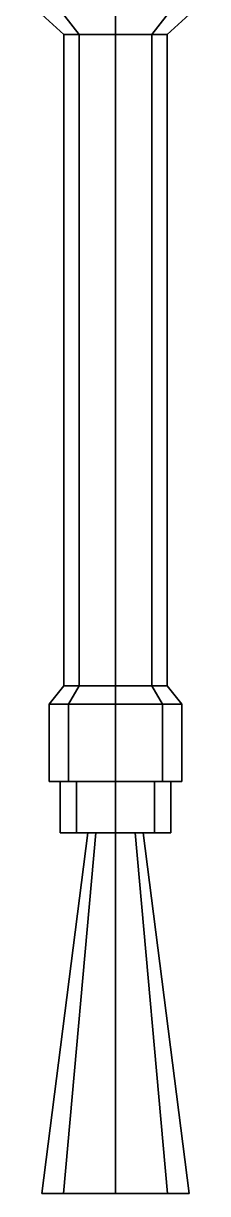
# Model space of a CAD drawing. Header units: millimetres. Extents: x -6.1 to 6.1, y -13.9 to 9.
# Drawn here: x -0.25 to 0.25, y -13.92 to -10.74 of the extents above; entities that cross this region are included whole.
import ezdxf

# ---------------------------------------------------------------- set-up
doc = ezdxf.new("R2010")
doc.units = ezdxf.units.MM

msp = doc.modelspace()

# ---------------------------------------------------------------- linework, layer by layer
for points in [[(-0.099, -10.77, 1.901), (-0.14, -10.77, 2), (-0.25, -10.67, 2), (-0.1768, -10.67, 1.8232)], [(-0.14, -10.77, 2), (-0.099, -10.77, 2.099), (-0.1768, -10.67, 2.1768), (-0.25, -10.67, 2)], [(0, -10.77, 1.86), (-0.099, -10.77, 1.901), (-0.1768, -10.67, 1.8232), (0, -10.67, 1.75)], [(-0.099, -10.77, 2.099), (0, -10.77, 2.14), (0, -10.67, 2.25), (-0.1768, -10.67, 2.1768)], [(0.099, -10.77, 1.901), (0, -10.77, 1.86), (0, -10.67, 1.75), (0.1768, -10.67, 1.8232)], [(0, -10.77, 2.14), (0.099, -10.77, 2.099), (0.1768, -10.67, 2.1768), (0, -10.67, 2.25)], [(0.14, -10.77, 2), (0.099, -10.77, 1.901), (0.1768, -10.67, 1.8232), (0.25, -10.67, 2)], [(0.099, -10.77, 2.099), (0.14, -10.77, 2), (0.25, -10.67, 2), (0.1768, -10.67, 2.1768)], [(-0.099, -10.77, 2.099), (-0.14, -10.77, 2), (-0.14, -12.54, 2), (-0.099, -12.54, 2.099)], [(-0.14, -10.77, 2), (-0.099, -10.77, 1.901), (-0.099, -12.54, 1.901), (-0.14, -12.54, 2)], [(0, -10.77, 2.14), (-0.099, -10.77, 2.099), (-0.099, -12.54, 2.099), (0, -12.54, 2.14)], [(-0.099, -10.77, 1.901), (0, -10.77, 1.86), (0, -12.54, 1.86), (-0.099, -12.54, 1.901)], [(0.099, -10.77, 2.099), (0, -10.77, 2.14), (0, -12.54, 2.14), (0.099, -12.54, 2.099)], [(0, -10.77, 1.86), (0.099, -10.77, 1.901), (0.099, -12.54, 1.901), (0, -12.54, 1.86)], [(0.14, -10.77, 2), (0.099, -10.77, 2.099), (0.099, -12.54, 2.099), (0.14, -12.54, 2)], [(0.099, -10.77, 1.901), (0.14, -10.77, 2), (0.14, -12.54, 2), (0.099, -12.54, 1.901)], [(-0.1273, -12.59, 1.8727), (-0.18, -12.59, 2), (-0.14, -12.54, 2), (-0.099, -12.54, 1.901)], [(-0.18, -12.59, 2), (-0.1273, -12.59, 2.1273), (-0.099, -12.54, 2.099), (-0.14, -12.54, 2)], [(0, -12.59, 1.82), (-0.1273, -12.59, 1.8727), (-0.099, -12.54, 1.901), (0, -12.54, 1.86)], [(-0.1273, -12.59, 2.1273), (0, -12.59, 2.18), (0, -12.54, 2.14), (-0.099, -12.54, 2.099)], [(0.1273, -12.59, 1.8727), (0, -12.59, 1.82), (0, -12.54, 1.86), (0.099, -12.54, 1.901)], [(0, -12.59, 2.18), (0.1273, -12.59, 2.1273), (0.099, -12.54, 2.099), (0, -12.54, 2.14)], [(0.18, -12.59, 2), (0.1273, -12.59, 1.8727), (0.099, -12.54, 1.901), (0.14, -12.54, 2)], [(0.1273, -12.59, 2.1273), (0.18, -12.59, 2), (0.14, -12.54, 2), (0.099, -12.54, 2.099)], [(-0.1273, -12.59, 2.1273), (-0.18, -12.59, 2), (-0.18, -12.8, 2), (-0.1273, -12.8, 2.1273)], [(-0.18, -12.59, 2), (-0.1273, -12.59, 1.8727), (-0.1273, -12.8, 1.8727), (-0.18, -12.8, 2)], [(0, -12.59, 2.18), (-0.1273, -12.59, 2.1273), (-0.1273, -12.8, 2.1273), (0, -12.8, 2.18)], [(-0.1273, -12.59, 1.8727), (0, -12.59, 1.82), (0, -12.8, 1.82), (-0.1273, -12.8, 1.8727)], [(0.1273, -12.59, 2.1273), (0, -12.59, 2.18), (0, -12.8, 2.18), (0.1273, -12.8, 2.1273)], [(0, -12.59, 1.82), (0.1273, -12.59, 1.8727), (0.1273, -12.8, 1.8727), (0, -12.8, 1.82)], [(0.18, -12.59, 2), (0.1273, -12.59, 2.1273), (0.1273, -12.8, 2.1273), (0.18, -12.8, 2)], [(0.1273, -12.59, 1.8727), (0.18, -12.59, 2), (0.18, -12.8, 2), (0.1273, -12.8, 1.8727)], [(0, -12.8, 2.18), (-0.1273, -12.8, 2.1273), (-0.18, -12.8, 2), (0.1273, -12.8, 2.1273)], [(0.1273, -12.8, 2.1273), (-0.18, -12.8, 2), (-0.1273, -12.8, 1.8727), (0.18, -12.8, 2)], [(-0.1061, -12.8, 2.1061), (-0.15, -12.8, 2), (-0.15, -12.94, 2), (-0.1061, -12.94, 2.1061)], [(-0.15, -12.8, 2), (-0.1061, -12.8, 1.8939), (-0.1061, -12.94, 1.8939), (-0.15, -12.94, 2)], [(0.18, -12.8, 2), (-0.1273, -12.8, 1.8727), (0, -12.8, 1.82), (0.1273, -12.8, 1.8727)], [(0, -12.8, 2.15), (-0.1061, -12.8, 2.1061), (-0.1061, -12.94, 2.1061), (0, -12.94, 2.15)], [(-0.1061, -12.8, 1.8939), (0, -12.8, 1.85), (0, -12.94, 1.85), (-0.1061, -12.94, 1.8939)], [(0.1061, -12.8, 2.1061), (0, -12.8, 2.15), (0, -12.94, 2.15), (0.1061, -12.94, 2.1061)], [(0, -12.8, 1.85), (0.1061, -12.8, 1.8939), (0.1061, -12.94, 1.8939), (0, -12.94, 1.85)], [(0.15, -12.8, 2), (0.1061, -12.8, 2.1061), (0.1061, -12.94, 2.1061), (0.15, -12.94, 2)], [(0.1061, -12.8, 1.8939), (0.15, -12.8, 2), (0.15, -12.94, 2), (0.1061, -12.94, 1.8939)], [(-0.1414, -13.92, 1.8586), (-0.2, -13.92, 2), (-0.075, -12.94, 2), (-0.053, -12.94, 1.947)], [(-0.2, -13.92, 2), (-0.1414, -13.92, 2.1414), (-0.053, -12.94, 2.053), (-0.075, -12.94, 2)], [(0, -12.94, 2.15), (-0.1061, -12.94, 2.1061), (-0.15, -12.94, 2), (0.1061, -12.94, 2.1061)], [(0.1061, -12.94, 2.1061), (-0.15, -12.94, 2), (-0.1061, -12.94, 1.8939), (0.15, -12.94, 2)], [(0, -13.92, 1.8), (-0.1414, -13.92, 1.8586), (-0.053, -12.94, 1.947), (0, -12.94, 1.925)], [(-0.1414, -13.92, 2.1414), (0, -13.92, 2.2), (0, -12.94, 2.075), (-0.053, -12.94, 2.053)], [(0.15, -12.94, 2), (-0.1061, -12.94, 1.8939), (0, -12.94, 1.85), (0.1061, -12.94, 1.8939)], [(0.1414, -13.92, 1.8586), (0, -13.92, 1.8), (0, -12.94, 1.925), (0.053, -12.94, 1.947)], [(0, -13.92, 2.2), (0.1414, -13.92, 2.1414), (0.053, -12.94, 2.053), (0, -12.94, 2.075)], [(0.2, -13.92, 2), (0.1414, -13.92, 1.8586), (0.053, -12.94, 1.947), (0.075, -12.94, 2)], [(0.1414, -13.92, 2.1414), (0.2, -13.92, 2), (0.075, -12.94, 2), (0.053, -12.94, 2.053)], [(-0.2, -13.92, 2), (0.1414, -13.92, 2.1414), (0, -13.92, 2.2), (-0.1414, -13.92, 2.1414)], [(-0.1414, -13.92, 1.8586), (0.2, -13.92, 2), (0.1414, -13.92, 2.1414), (-0.2, -13.92, 2)], [(0, -13.92, 1.8), (0.1414, -13.92, 1.8586), (0.2, -13.92, 2), (-0.1414, -13.92, 1.8586)]]:
    msp.add_3dface(points)

doc.saveas('drawing.dxf')
